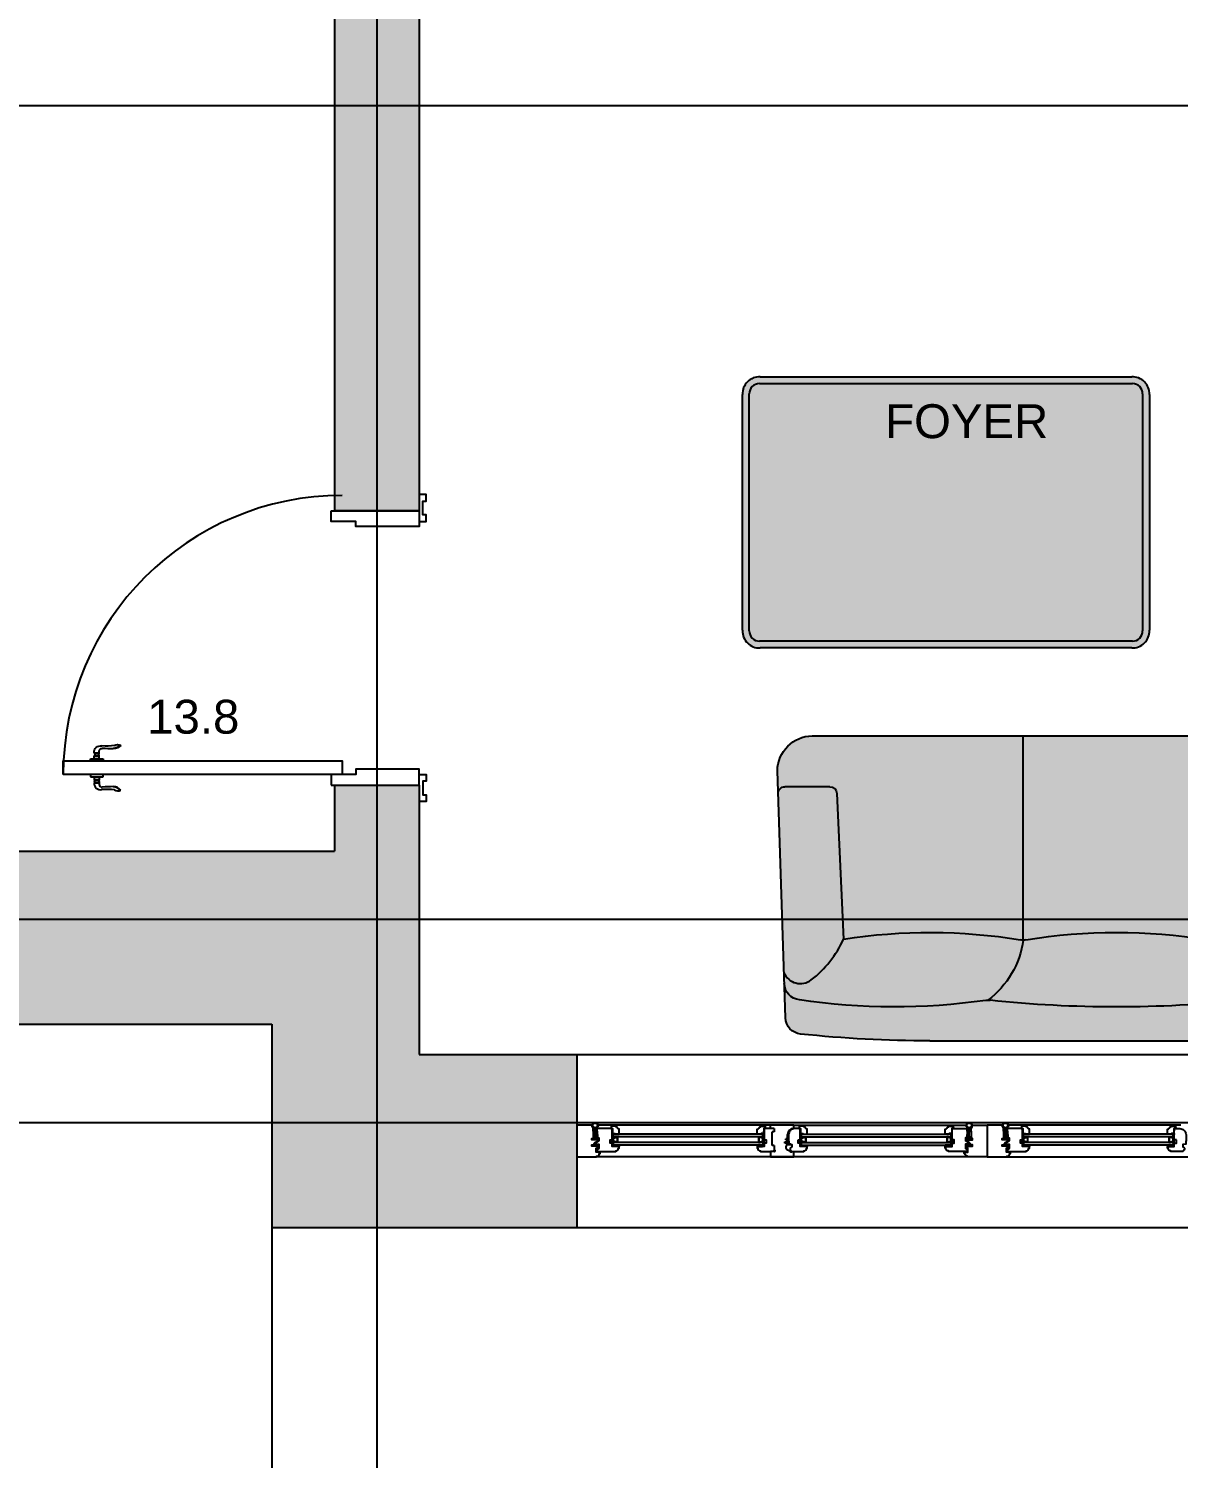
# Model space of a CAD drawing. Header units: millimetres. Extents: x 11159 to 50121, y 18346 to 37577.
# Drawn here: x 36968 to 40358, y 22565 to 26784 of the extents above; entities that cross this region are included whole.
import ezdxf

# ---------------------------------------------------------------- set-up
doc = ezdxf.new("R2010")
doc.units = ezdxf.units.MM
for name, color, linetype in [('area', 1, 'Continuous'), ('axis', 40, 'Continuous'), ('df', 7, 'Continuous'), ('dim', 7, 'Continuous'), ('doors', 4, 'Continuous'), ('furnhatch', 254, 'Continuous'), ('furniture', 34, 'Continuous'), ('HATCH', 8, 'Continuous'), ('wall', 5, 'Continuous')]:
    doc.layers.add(name, color=color, linetype=linetype)
doc.styles.add('KOTE', font='romrust.shx', dxfattribs={"width": 0.8})
doc.styles.get("Standard").update_dxf_attribs({"font": 'arial.ttf'})
doc.dimstyles.new('ayala 50', dxfattribs={"dimscale": 50, "dimtxt": 2.5, "dimasz": 1, "dimexe": 1, "dimexo": 2, "dimgap": 1, "dimtad": 1, "dimdec": 0, "dimzin": 9, "dimdsep": 46, "dimtxsty": 'KOTE', "dimblk": 'ARCHTICK', "dimcen": 0, "dimdle": 1, "dimclrd": 4, "dimclre": 4, "dimclrt": 3, "dimadec": 0, "dimazin": 0, "dimtfac": 0.666667, "dimtdec": 0, "dimtix": 1, "dimtmove": 2, "dimatfit": 0, "dimfxl": 1, "dimtvp": 1, "dimtolj": 1, "dimarcsym": 0})

# ---------------------------------------------------------------- blocks, each defined once
blk = doc.blocks.new('_ArchTick')
at = {"color": 0, "linetype": 'ByBlock', "const_width": 0.15}
blk.add_lwpolyline([(-0.5, -0.5), (0.5, 0.5)], dxfattribs=at)
blk = doc.blocks.new('*D53')
at = {"layer": 'Defpoints', "color": 0, "transparency": 16777216}
for p in [(49394.9, 26556.4), (34394.9, 23556.4), (49394.9, 19246.4)]:
    blk.add_point(p, dxfattribs=at)
at = {"layer": 'dim', "color": 4, "lineweight": -2, "transparency": 16777216}
for p, q in [((49394.9, 26456.4), (49394.9, 19146.4)), ((34394.9, 23456.4), (34394.9, 19146.4)), ((34294.9, 19246.4), (49494.9, 19246.4))]:
    blk.add_line(p, q, dxfattribs=at)
at = {"layer": 'dim', "color": 4, "lineweight": -2, "transparency": 16777216, "xscale": 100, "yscale": 100, "zscale": 100, "rotation": 180}
blk.add_blockref('_ArchTick', (34394.9, 19246.4), dxfattribs=at)
at = {"layer": 'dim', "color": 4, "lineweight": -2, "transparency": 16777216, "xscale": 100, "yscale": 100, "zscale": 100}
blk.add_blockref('_ArchTick', (49394.9, 19246.4), dxfattribs=at)
at = {"layer": 'dim', "color": 3, "transparency": 16777216, "insert": (41894.9, 19366.4), "char_height": 200, "attachment_point": 5, "style": 'KOTE'}
blk.add_mtext('\\A1;15000', dxfattribs=at)
blk = doc.blocks.new('door-handle')
at = {"color": 0}
for p, q in [((-32, 10), (-32, -10)), ((-30, 9), (-32, 9)), ((-30, 9), (-30, -9)), ((-19, 9), (-21, 9)), ((-21, 9), (-21, -9)), ((-19, 10), (-19, -10)), ((-9, 10), (-19, 10)), ((0, 25), (-9, 25)), ((-9, 25), (-9, -25)), ((0, -25), (0, 25)), ((-32, -10), (-40.3, -10)), ((-30, -9), (-32, -9)), ((-19, -9), (-21, -9)), ((-9, -10), (-19, -10)), ((-9, -25), (0, -25)), ((-61.7, -93.1), (-60.8, -94))]:
    blk.add_line(p, q, dxfattribs=at)
for centre, radius, start, end in [((-34.5, -14.9), 25, 84.355, 191.5747), ((-25.5, 16.2), 8.47, 237.8902, 302.1098), ((-242.8, -39.2), 184.8, 350.5395, 5.9914), ((-39.7, -19.5), 9.55, 85.9769, 192.3257), ((-595.6, -61.6), 548.1, 359.693, 4.1861), ((-25.5, -16.2), 8.47, 57.8902, 122.1098), ((-38.9, -82.4), 25.1, 149.3294, 204.9726), ((-91.1, -62.2), 42.6, 313.5613, 358.1692), ((-90.2, -63.1), 42.6, 313.5613, 358.1692)]:
    blk.add_arc(centre, radius, start, end, dxfattribs=at)
blk = doc.blocks.new('1w')
at = {"color": 0, "linetype": 'ByBlock'}
for p, q in [((-1175, 625), (-1175, 1725)), ((-877.6, 1450), (-275, 1450)), ((-877.6, 900), (-275, 900)), ((-275, 297.4), (-275, 900)), ((275, 297.4), (275, 900)), ((825, 730), (805, 300)), ((845, 750), (977.8, 750)), ((550, 0), (-550, 0))]:
    blk.add_line(p, q, dxfattribs=at)
at = {"color": 0}
blk.add_line((-1006.5, 168.5), (-853.8, 321.2), dxfattribs=at)
at = {"color": 0, "linetype": 'ByBlock'}
for points in [[(-275, 1915.8, 0.402311), (-377.9, 2018.6), (-1106.6, 1994.9, 0.375487), (-1154.9, 1950.2, 0.044559), (-1175, 1725)], [(550, 0, 0.026367), (931.5, 20.1, 0.375487), (976.2, 68.4), (1000, 797.1, 0.402311), (897.1, 900), (-897.1, 900)], [(-1175, 625, 0.026367), (-1154.9, 243.5, 3435973836800.542969)], [(980.6, 201.3, -0.493591), (900, 180, -0.122035), (805, 300, 0.643813)], [(-948.1, 24.9, 0.087055), (-931.5, 20.1, 0.026367), (-550, 0)]]:
    blk.add_lwpolyline(points, format="xyb", dxfattribs=at)
blk.add_lwpolyline([(-275, 900), (-275, 1915.8)], dxfattribs=at)
for centre, radius, start, end in [((-1004.2, 1948.2), 50, 91.8674, 173.7294), ((-2515.1, 1727.1), 1660.1, 350.6783, 9.4633), ((-113, 1753.3), 962, 167.9808, 191.5677), ((2450, 1175), 3525, 173.9271, 180), ((-1104.9, 1553.2), 50, 353.9271, 8.2914), ((-841.7, 1714.1), 266.5, 216.873, 262.2648), ((-827.6, 1450), 50, 170.6106, 189.3894), ((-2490.6, 1175), 1635.6, 350.6106, 9.3894), ((2450, 1175), 3525, 180, 186.0729), ((-841.7, 635.9), 266.5, 97.7352, 143.127), ((-827.6, 900), 50, 170.6106, 189.3894), ((-4521, 458.3), 3669.8, 357.8601, 6.7853), ((-1104.9, 796.8), 50, 351.7086, 6.0729), ((794.4, 520), 1869.4, 171.7086, 188.6145), ((845, 730), 20, 90, 180), ((977.8, 730), 20, 358.1326, 90), ((-713.2, -3259.7), 3583.6, 83.1072, 92.2474), ((-539.1, 333.3), 266.5, 306.873, 352.2648), ((-275, 347.4), 50, 260.6106, 279.3894), ((0, -1315.6), 1635.6, 80.6106, 99.3894), ((275, 347.4), 50, 260.6106, 279.3894), ((539.1, 333.3), 266.5, 187.7352, 233.127), ((550, -1315.6), 1635.6, 81.0308, 99.3894), ((-853.8, 321.2), 216, 202.0937, 247.9063), ((929.6, 170.8), 50, 276.2706, 358.1326), ((-655, 1969.4), 1869.4, 261.3855, 278.2914), ((-378.2, 70.1), 50, 83.9271, 98.2914), ((0, 3625), 3525, 263.9271, 270), ((0, 3625), 3525, 270, 276.0729), ((378.2, 70.1), 50, 81.7086, 96.0729), ((655, 1969.4), 1869.4, 261.7086, 278.6145)]:
    blk.add_arc(centre, radius, start, end, dxfattribs=at)
at = {"color": 0}
blk.add_arc((-931.8, 247.4), 223.1, 181.0175, 265.7905, dxfattribs=at)
blk = doc.blocks.new('Joint-K7335')
at = {"layer": 'df', "color": 7}
for points in [[(3.9, 10.7, -0.206505), (4.5, 11.8, -0.277528), (4.6, 11.7), (4.7, 11.5, 0.626267), (5.4, 11.5, 0.131441), (5.5, 11.7), (5.5, 18, 0.509109), (4.6, 18.4, -0.294424), (2, 18.3, 0.173488), (1.3, 18.5), (0, 18.5), (0, 2.1, 0.415334), (1.2, 0.9, 0.048115), (1.5, 0.9, 0.113375), (1.5, 1), (4, 2.8, 0.235966), (4, 2.9), (4, 3.3, 0.247659), (4, 3.4, 0.287937), (3.6, 3.4), (1.8, 2.3, -0.576722), (1.5, 2.5), (1.5, 3.3, -0.235966), (1.6, 3.5), (4, 5.3, 0.235966), (4, 5.3), (4, 5.7, 0.247659), (4, 5.8, 0.287937), (3.6, 5.8), (1.8, 4.8, -0.576722), (1.5, 5), (1.5, 6.3, -0.384094), (2.6, 7.5, -0.021813), (2.7, 7.5), (6.5, 7.5), (6.5, 7.6, 0.333043), (5.7, 8.5, -0.293245), (5.3, 8.9, 0.008528), (5.2, 9.3, 0.265517), (5, 9.5, 0.023748), (4.8, 9.5, -0.356149), (3.9, 10.7, -0.356149)], [(3.2, 10.8, 0.355005), (4.6, 8.8, -0.567624), (4.7, 8.8, -0.24708), (4.4, 8.7), (2.2, 9, -0.351704), (1.2, 10.1), (1.2, 12.9, -0.414214), (1.5, 13.2), (1.6, 13.2, 0.277073), (1.9, 13.4), (3.7, 16.8, -0.041112), (3.8, 17), (4.1, 17.7, -0.50666), (4.6, 17.7, -0.2771), (4.6, 17.5), (4.6, 13.3, 0.213422), (4.7, 13.1, -0.886227), (4.4, 12.6, 0.250571), (3.2, 10.8)]]:
    blk.add_lwpolyline(points, format="xyb", dxfattribs=at)
blk.add_lwpolyline([(1.6, 17.8, 0.632714), (1, 17.6), (1, 14.2, 0.78091), (1.6, 14.1), (3.2, 17.1, -0.117333), (3.3, 17.2, 1.218085), (3, 17.5, -0.285776), (2.7, 17.3, -0.145588)], format="xyb", close=True, dxfattribs=at)

msp = doc.modelspace()

# ---------------------------------------------------------------- hatches: boundary and pattern name
at = {"ltscale": 10}
h = msp.add_hatch(dxfattribs=at)
h.set_pattern_fill('ANGLE', color=4, scale=0.15, angle=-45, style=0)
h.set_pattern_definition([(45, (36020.8651, 24303.6607), (0.74087113, -0.74087113), [0.762, -0.28575]), (315, (36020.8651, 24303.6607), (-0.74087113, -0.74087113), [0.762, -0.28575])])
edge = h.paths.add_edge_path()
edge.add_line((38689.4, 23524.1), (38695.4, 23524.1))
edge.add_arc((38694.7, 23523.1), 1.25, -53.1301, 53.1301, ccw=False)
edge.add_line((38695.4, 23522.1), (38689.4, 23522.1))
edge.add_arc((38690.1, 23523.1), 1.23, 125.8841, 234.1159, ccw=False)
h = msp.add_hatch(dxfattribs=at)
h.set_pattern_fill('ANGLE', color=4, scale=0.15, angle=-45, style=0)
h.set_pattern_definition([(45, (36026.3651, 24303.6607), (0.74087113, -0.74087113), [0.762, -0.28575]), (315, (36026.3651, 24303.6607), (-0.74087113, -0.74087113), [0.762, -0.28575])])
edge = h.paths.add_edge_path()
edge.add_line((38688.9, 23522.1), (38691.9, 23522.1))
edge.add_line((38691.9, 23522.1), (38691.9, 23520.1))
edge.add_arc((38690.4, 23520.5), 1.55, 194.793, 345.207, ccw=False)
edge.add_line((38688.9, 23520.1), (38688.9, 23522.1))
h = msp.add_hatch(dxfattribs=at)
h.set_pattern_fill('ANGLE', color=4, scale=0.15, angle=-45, style=0)
h.set_pattern_definition([(135, (41804.4356, 24303.6607), (-0.74087113, -0.74087113), [0.762, -0.28575]), (225, (41804.4356, 24303.6607), (0.74087113, -0.74087113), [0.762, -0.28575])])
edge = h.paths.add_edge_path()
edge.add_line((39135.9, 23524.1), (39129.9, 23524.1))
edge.add_arc((39130.7, 23523.1), 1.25, 126.8699, 233.1301)
edge.add_line((39129.9, 23522.1), (39135.9, 23522.1))
edge.add_arc((39135.2, 23523.1), 1.23, 305.8841, 414.1159)
h = msp.add_hatch(dxfattribs=at)
h.set_pattern_fill('ANGLE', color=4, scale=0.15, angle=-45, style=0)
h.set_pattern_definition([(135, (41798.9356, 24303.6607), (-0.74087113, -0.74087113), [0.762, -0.28575]), (225, (41798.9356, 24303.6607), (0.74087113, -0.74087113), [0.762, -0.28575])])
edge = h.paths.add_edge_path()
edge.add_line((39136.4, 23522.1), (39133.4, 23522.1))
edge.add_line((39133.4, 23522.1), (39133.4, 23520.1))
edge.add_arc((39134.9, 23520.5), 1.55, 194.793, 345.207)
edge.add_line((39136.4, 23520.1), (39136.4, 23522.1))
h = msp.add_hatch(dxfattribs=at)
h.set_pattern_fill('ANGLE', color=4, scale=0.15, angle=-45, style=0)
h.set_pattern_definition([(45, (36575.3651, 24303.6607), (0.74087113, -0.74087113), [0.762, -0.28575]), (315, (36575.3651, 24303.6607), (-0.74087113, -0.74087113), [0.762, -0.28575])])
edge = h.paths.add_edge_path()
edge.add_line((39243.9, 23524.1), (39249.9, 23524.1))
edge.add_arc((39249.2, 23523.1), 1.25, -53.1301, 53.1301, ccw=False)
edge.add_line((39249.9, 23522.1), (39243.9, 23522.1))
edge.add_arc((39244.6, 23523.1), 1.23, 125.8841, 234.1159, ccw=False)
h = msp.add_hatch(dxfattribs=at)
h.set_pattern_fill('ANGLE', color=4, scale=0.15, angle=-45, style=0)
h.set_pattern_definition([(45, (36580.8651, 24303.6607), (0.74087113, -0.74087113), [0.762, -0.28575]), (315, (36580.8651, 24303.6607), (-0.74087113, -0.74087113), [0.762, -0.28575])])
edge = h.paths.add_edge_path()
edge.add_line((39243.4, 23522.1), (39246.4, 23522.1))
edge.add_line((39246.4, 23522.1), (39246.4, 23520.1))
edge.add_arc((39244.9, 23520.5), 1.55, 194.793, 345.207, ccw=False)
edge.add_line((39243.4, 23520.1), (39243.4, 23522.1))
h = msp.add_hatch()
h.set_pattern_fill('ANGLE', color=256, scale=0.15, angle=-45, style=0)
h.set_pattern_definition([(135, (42358.9356, 24303.6607), (-0.74087113, -0.74087113), [0.762, -0.28575]), (225, (42358.9356, 24303.6607), (0.74087113, -0.74087113), [0.762, -0.28575])])
edge = h.paths.add_edge_path()
edge.add_line((39690.4, 23524.1), (39684.4, 23524.1))
edge.add_arc((39685.2, 23523.1), 1.25, 126.8699, 233.1301)
edge.add_line((39684.4, 23522.1), (39690.4, 23522.1))
edge.add_arc((39689.7, 23523.1), 1.23, 305.8841, 414.1159)
h = msp.add_hatch()
h.set_pattern_fill('ANGLE', color=256, scale=0.15, angle=-45, style=0)
h.set_pattern_definition([(135, (42353.4356, 24303.6607), (-0.74087113, -0.74087113), [0.762, -0.28575]), (225, (42353.4356, 24303.6607), (0.74087113, -0.74087113), [0.762, -0.28575])])
edge = h.paths.add_edge_path()
edge.add_line((39690.9, 23522.1), (39687.9, 23522.1))
edge.add_line((39687.9, 23522.1), (39687.9, 23520.1))
edge.add_arc((39689.4, 23520.5), 1.55, 194.793, 345.207)
edge.add_line((39690.9, 23520.1), (39690.9, 23522.1))
h = msp.add_hatch()
h.set_pattern_fill('ANGLE', color=256, scale=0.15, angle=-45, style=0)
h.set_pattern_definition([(45, (37230.8651, 24303.6607), (0.74087113, -0.74087113), [0.762, -0.28575]), (315, (37230.8651, 24303.6607), (-0.74087113, -0.74087113), [0.762, -0.28575])])
edge = h.paths.add_edge_path()
edge.add_line((39899.4, 23524.1), (39905.4, 23524.1))
edge.add_arc((39904.7, 23523.1), 1.25, -53.1301, 53.1301, ccw=False)
edge.add_line((39905.4, 23522.1), (39899.4, 23522.1))
edge.add_arc((39900.1, 23523.1), 1.23, 125.8841, 234.1159, ccw=False)
h = msp.add_hatch()
h.set_pattern_fill('ANGLE', color=256, scale=0.15, angle=-45, style=0)
h.set_pattern_definition([(45, (37236.3651, 24303.6607), (0.74087113, -0.74087113), [0.762, -0.28575]), (315, (37236.3651, 24303.6607), (-0.74087113, -0.74087113), [0.762, -0.28575])])
edge = h.paths.add_edge_path()
edge.add_line((39898.9, 23522.1), (39901.9, 23522.1))
edge.add_line((39901.9, 23522.1), (39901.9, 23520.1))
edge.add_arc((39900.4, 23520.5), 1.55, 194.793, 345.207, ccw=False)
edge.add_line((39898.9, 23520.1), (39898.9, 23522.1))
h = msp.add_hatch(dxfattribs=at)
h.set_pattern_fill('ANGLE', color=4, scale=0.15, angle=-45, style=0)
h.set_pattern_definition([(135, (43014.4356, 24303.6607), (-0.74087113, -0.74087113), [0.762, -0.28575]), (225, (43014.4356, 24303.6607), (0.74087113, -0.74087113), [0.762, -0.28575])])
edge = h.paths.add_edge_path()
edge.add_line((40345.9, 23524.1), (40339.9, 23524.1))
edge.add_arc((40340.7, 23523.1), 1.25, 126.8699, 233.1301)
edge.add_line((40339.9, 23522.1), (40345.9, 23522.1))
edge.add_arc((40345.2, 23523.1), 1.23, 305.8841, 414.1159)
h = msp.add_hatch(dxfattribs=at)
h.set_pattern_fill('ANGLE', color=4, scale=0.15, angle=-45, style=0)
h.set_pattern_definition([(135, (43008.9356, 24303.6607), (-0.74087113, -0.74087113), [0.762, -0.28575]), (225, (43008.9356, 24303.6607), (0.74087113, -0.74087113), [0.762, -0.28575])])
edge = h.paths.add_edge_path()
edge.add_line((40346.4, 23522.1), (40343.4, 23522.1))
edge.add_line((40343.4, 23522.1), (40343.4, 23520.1))
edge.add_arc((40344.9, 23520.5), 1.55, 194.793, 345.207)
edge.add_line((40346.4, 23520.1), (40346.4, 23522.1))
h = msp.add_hatch(dxfattribs=at)
h.set_pattern_fill('BRASS', color=4, scale=0.3, angle=-45, style=0)
h.set_pattern_definition([(45, (36026.365, 24290.6607), (1.3470384, -1.3470384), []), (45, (36027.0386, 24289.9872), (1.3470384, -1.3470384), [0.9525, -0.47625])])
h.paths.add_polyline_path([(38693.4, 23485.1), (38693.4, 23489.1), (38705.4, 23489.1), (38705.4, 23485.1)])
h = msp.add_hatch(dxfattribs=at)
h.set_pattern_fill('ANGLE', color=4, scale=0.15, angle=-45, style=0)
h.set_pattern_definition([(45, (36026.3651, 24290.6607), (0.74087113, -0.74087113), [0.762, -0.28575]), (315, (36026.3651, 24290.6607), (-0.74087113, -0.74087113), [0.762, -0.28575])])
h.paths.add_polyline_path([(38705.4, 23485.1), (38705.4, 23489.1), (38709.4, 23489.1), (38709.4, 23485.1)])
h = msp.add_hatch(dxfattribs=at)
h.set_pattern_fill('ANGLE', color=4, scale=0.15, angle=-45, style=0)
h.set_pattern_definition([(135, (41798.9356, 24290.6607), (-0.74087113, -0.74087113), [0.762, -0.28575]), (225, (41798.9356, 24290.6607), (0.74087113, -0.74087113), [0.762, -0.28575])])
h.paths.add_polyline_path([(39119.9, 23485.1), (39119.9, 23489.1), (39115.9, 23489.1), (39115.9, 23485.1)])
h = msp.add_hatch(dxfattribs=at)
h.set_pattern_fill('BRASS', color=4, scale=0.3, angle=-45, style=0)
h.set_pattern_definition([(135, (41798.9356, 24290.6607), (-1.3470384, -1.3470384), []), (135, (41798.262, 24289.9872), (-1.3470384, -1.3470384), [0.9525, -0.47625])])
h.paths.add_polyline_path([(39131.9, 23485.1), (39131.9, 23489.1), (39119.9, 23489.1), (39119.9, 23485.1)])
h = msp.add_hatch(dxfattribs=at)
h.set_pattern_fill('ANSI35', color=4, scale=0.2, style=0)
h.set_pattern_definition([(225, (39077.3109, 26155.0439), (0.8980256, -0.8980256), []), (225, (39076.4129, 26155.0439), (0.8980256, -0.8980256), [1.5875, -0.3175, 0, -0.3175])])
h.paths.add_polyline_path([(39167.9, 23470.1), (39165.9, 23470.1), (39165.9, 23474.1), (39167.9, 23474.1)])
h = msp.add_hatch(dxfattribs=at)
h.set_pattern_fill('BRASS', color=4, scale=0.3, angle=-45, style=0)
h.set_pattern_definition([(45, (36580.865, 24290.6607), (1.3470384, -1.3470384), []), (45, (36581.5386, 24289.9872), (1.3470384, -1.3470384), [0.9525, -0.47625])])
h.paths.add_polyline_path([(39247.9, 23485.1), (39247.9, 23489.1), (39259.9, 23489.1), (39259.9, 23485.1)])
h = msp.add_hatch(dxfattribs=at)
h.set_pattern_fill('ANGLE', color=4, scale=0.15, angle=-45, style=0)
h.set_pattern_definition([(45, (36580.8651, 24290.6607), (0.74087113, -0.74087113), [0.762, -0.28575]), (315, (36580.8651, 24290.6607), (-0.74087113, -0.74087113), [0.762, -0.28575])])
h.paths.add_polyline_path([(39259.9, 23485.1), (39259.9, 23489.1), (39263.9, 23489.1), (39263.9, 23485.1)])
h = msp.add_hatch()
h.set_pattern_fill('ANGLE', color=256, scale=0.15, angle=-45, style=0)
h.set_pattern_definition([(135, (42353.4356, 24290.6607), (-0.74087113, -0.74087113), [0.762, -0.28575]), (225, (42353.4356, 24290.6607), (0.74087113, -0.74087113), [0.762, -0.28575])])
h.paths.add_polyline_path([(39674.4, 23485.1), (39674.4, 23489.1), (39670.4, 23489.1), (39670.4, 23485.1)])
h = msp.add_hatch()
h.set_pattern_fill('BRASS', color=256, scale=0.3, angle=-45, style=0)
h.set_pattern_definition([(135, (42353.4356, 24290.6607), (-1.3470384, -1.3470384), []), (135, (42352.762, 24289.9872), (-1.3470384, -1.3470384), [0.9525, -0.47625])])
h.paths.add_polyline_path([(39686.4, 23485.1), (39686.4, 23489.1), (39674.4, 23489.1), (39674.4, 23485.1)])
h = msp.add_hatch()
h.set_pattern_fill('BRASS', color=256, scale=0.3, angle=-45, style=0)
h.set_pattern_definition([(45, (37236.365, 24290.6607), (1.3470384, -1.3470384), []), (45, (37237.0386, 24289.9872), (1.3470384, -1.3470384), [0.9525, -0.47625])])
h.paths.add_polyline_path([(39903.4, 23485.1), (39903.4, 23489.1), (39915.4, 23489.1), (39915.4, 23485.1)])
h = msp.add_hatch()
h.set_pattern_fill('ANGLE', color=256, scale=0.15, angle=-45, style=0)
h.set_pattern_definition([(45, (37236.3651, 24290.6607), (0.74087113, -0.74087113), [0.762, -0.28575]), (315, (37236.3651, 24290.6607), (-0.74087113, -0.74087113), [0.762, -0.28575])])
h.paths.add_polyline_path([(39915.4, 23485.1), (39915.4, 23489.1), (39919.4, 23489.1), (39919.4, 23485.1)])
h = msp.add_hatch(dxfattribs=at)
h.set_pattern_fill('ANGLE', color=4, scale=0.15, angle=-45, style=0)
h.set_pattern_definition([(135, (43008.9356, 24290.6607), (-0.74087113, -0.74087113), [0.762, -0.28575]), (225, (43008.9356, 24290.6607), (0.74087113, -0.74087113), [0.762, -0.28575])])
h.paths.add_polyline_path([(40329.9, 23485.1), (40329.9, 23489.1), (40325.9, 23489.1), (40325.9, 23485.1)])
h = msp.add_hatch(dxfattribs=at)
h.set_pattern_fill('BRASS', color=4, scale=0.3, angle=-45, style=0)
h.set_pattern_definition([(135, (43008.9356, 24290.6607), (-1.3470384, -1.3470384), []), (135, (43008.262, 24289.9872), (-1.3470384, -1.3470384), [0.9525, -0.47625])])
h.paths.add_polyline_path([(40341.9, 23485.1), (40341.9, 23489.1), (40329.9, 23489.1), (40329.9, 23485.1)])
at = {"layer": 'furnhatch'}
h = msp.add_hatch(color=254, dxfattribs=at)
h.paths.add_polyline_path([(39123, 25736.3, 0.414214), (39093, 25706.3), (39093, 25006.3, 0.414214), (39123, 24976.3), (40223, 24976.3, 0.414214), (40253, 25006.3), (40253, 25706.3, 0.414214), (40223, 25736.3)], flags=0)
h.paths.add_polyline_path([(39073, 25704.3), (39073, 25008.4, 0.438604), (39125.1, 24956.3), (40221, 24956.3, 0.438604), (40273, 25008.4), (40273, 25704.3, 0.438604), (40221, 25756.3), (39125.1, 25756.3, 0.438604)])
h.paths.add_polyline_path([(39093, 25706.3, -0.414214), (39123, 25736.3), (40223, 25736.3, -0.414214), (40253, 25706.3), (40253, 25006.3, -0.414214), (40223, 24976.3), (39123, 24976.3, -0.414214), (39093, 25006.3)], flags=16)
at = {"layer": 'furniture'}
msp.add_hatch(color=254, dxfattribs=at).paths.add_polyline_path([(39175.8, 24594.1, -0.402311), (39278.7, 24697), (40450.8, 24697), (40450.8, 25712.7, -0.402311), (40553.6, 25815.6), (41282.7, 25791.9, -0.37319), (41330.6, 25747.2, -0.044559), (41350.8, 25522), (41350.8, 24422, -0.026367), (41330.6, 24040.5, -0.387739), (41123.9, 23821.9, -0.087055), (41107.3, 23817.1, -0.026367), (40725.8, 23797), (39625.8, 23797, -0.026367), (39244.2, 23817.1, -0.37319), (39199.5, 23865)])
at = {"layer": 'HATCH', "true_color": 0x2b2b2b}
h = msp.add_hatch(color=250, dxfattribs=at)
h.dxf.hatch_style = 1
h.paths.add_polyline_path([(38584.9, 23756.4), (38119.9, 23756.4), (38119.9, 24551.3), (37869.9, 24551.3), (37869.9, 24356.4), (36639.9, 24356.4), (36639.9, 23846.4), (37684.9, 23846.4), (37684.9, 23246.4), (38584.9, 23246.4)])
h.paths.add_polyline_path([(35129.9, 24356.4), (34594.9, 24356.4), (34594.9, 28296.4), (36414.9, 28296.4), (36414.9, 28896.4), (37869.9, 28896.4), (37869.9, 25361.3), (38119.9, 25361.3), (38119.9, 30696.4), (40509.9, 30696.4), (40509.9, 30816.4), (38119.9, 30816.4), (38119.9, 31066.4), (37869.9, 31066.4), (37869.9, 30816.4), (37219.9, 30816.4), (37219.9, 30696.4), (37869.9, 30696.4), (37869.9, 29016.4), (36414.9, 29016.4), (36414.9, 29366.4), (36294.9, 29366.4), (36294.9, 28416.4), (34594.9, 28416.4), (34594.9, 28801.4), (34084.9, 28801.4), (34084.9, 23846.4), (35129.9, 23846.4)])
h.paths.add_polyline_path([(42949.9, 24356.4), (41719.9, 24356.4), (41719.9, 27856.4), (41794.9, 27856.4), (41794.9, 27976.4), (41719.9, 27976.4), (41719.9, 28581.4), (41469.9, 28581.4), (41469.9, 23756.4), (41004.9, 23756.4), (41004.9, 23246.4), (41904.9, 23246.4), (41904.9, 23846.4), (42949.9, 23846.4)])
h.paths.add_polyline_path([(45504.9, 35266.4), (44249.9, 35266.4), (44249.9, 34756.4), (44994.9, 34756.4), (44994.9, 30816.4), (42504.9, 30816.4), (42504.9, 30696.4), (42599.9, 30696.4), (42599.9, 30106.4), (42719.9, 30106.4), (42719.9, 30696.4), (44194.9, 30696.4), (44194.9, 30296.4), (44994.9, 30296.4), (44994.9, 28576.4), (42719.9, 28576.4), (42719.9, 29396.4), (42599.9, 29396.4), (42599.9, 27976.4), (42504.9, 27976.4), (42504.9, 27856.4), (42719.9, 27856.4), (42719.9, 28456.4), (44994.9, 28456.4), (44994.9, 24356.4), (44459.9, 24356.4), (44459.9, 23846.4), (45504.9, 23846.4)])
h.paths.add_polyline_path([(44994.9, 30416.4), (44314.9, 30416.4), (44314.9, 30696.4), (44994.9, 30696.4)], flags=16)
h.paths.add_polyline_path([(41719.9, 34756.4), (42539.9, 34756.4), (42539.9, 35266.4), (40649.9, 35266.4), (40649.9, 34756.4), (41469.9, 34756.4), (41469.9, 30816.4), (41319.9, 30816.4), (41319.9, 30696.4), (41469.9, 30696.4), (41469.9, 30091.4), (41719.9, 30091.4), (41719.9, 30696.4), (41794.9, 30696.4), (41794.9, 30816.4), (41719.9, 30816.4), (41719.9, 30856.4)])
h.paths.add_polyline_path([(36509.9, 30816.4), (34594.9, 30816.4), (34594.9, 34756.4), (35339.9, 34756.4), (35339.9, 35266.4), (34084.9, 35266.4), (34084.9, 30311.4), (34594.9, 30311.4), (34594.9, 30696.4), (36294.9, 30696.4), (36294.9, 30076.4), (36414.9, 30076.4), (36414.9, 30696.4), (36509.9, 30696.4)])
h.paths.add_polyline_path([(38939.9, 35266.4), (37049.9, 35266.4), (37049.9, 34756.4), (37869.9, 34756.4), (37869.9, 34506.4), (38119.9, 34506.4), (38119.9, 34756.4), (38939.9, 34756.4)])
h.paths.add_polyline_path([(38497, 36456.4), (38097, 36456.4), (38097, 36056.4), (38497, 36056.4)])
h.paths.add_polyline_path([(41492.8, 36456.4), (41092.8, 36456.4), (41092.8, 36056.4), (41492.8, 36056.4)])

# ---------------------------------------------------------------- linework, layer by layer
for p, q in [((38628.9, 23548.4), (38629.7, 23548.4)), ((39155.9, 23549.1), (39223.9, 23549.1)), ((39155.9, 23538.1), (39155.9, 23549.1)), ((39223.9, 23538.6), (39223.9, 23549.1)), ((39750.9, 23548.4), (39750.1, 23548.4)), ((39838.9, 23548.4), (39839.7, 23548.4)), ((38635.9, 23512.4), (38637.9, 23512.4)), ((39133.4, 23522.1), (39133.4, 23489.1)), ((39165.9, 23538.1), (39155.9, 23538.1)), ((39165.9, 23528.1), (39160.9, 23528.1)), ((39160.9, 23488.1), (39160.9, 23528.1)), ((39165.9, 23538.1), (39165.9, 23528.1)), ((39205.9, 23507.6), (39205.9, 23520.6)), ((39211.9, 23508.6), (39208.9, 23508.6)), ((39211.9, 23528.6), (39211, 23528.6)), ((39687.9, 23522.1), (39687.9, 23489.1)), ((39743.9, 23512.4), (39741.9, 23512.4)), ((39845.9, 23512.4), (39847.9, 23512.4)), ((39901.9, 23522.1), (39901.9, 23489.1)), ((39155.9, 23470.1), (39155.9, 23455.1)), ((39165.9, 23470.1), (39155.9, 23470.1)), ((39165.9, 23488.1), (39160.9, 23488.1)), ((39165.9, 23488.1), (39165.9, 23470.1)), ((39223.9, 23469.6), (39218.9, 23469.6)), ((39223.9, 23455.1), (39223.9, 23469.6)), ((39155.9, 23455.1), (39223.9, 23455.1))]:
    msp.add_line(p, q)
at = {"color": 8, "ltscale": 10}
for p, q in [((39155.9, 23548.4), (38647.1, 23548.4)), ((39223.9, 23548.4), (39732.7, 23548.4)), ((40365.9, 23548.4), (39857.1, 23548.4)), ((39736.9, 23454.4), (38642.9, 23454.4)), ((39852.9, 23454.4), (40946.9, 23454.4))]:
    msp.add_line(p, q, dxfattribs=at)
at = {"color": 4, "ltscale": 10}
for p, q in [((38632.9, 23530.4), (38632.9, 23539.6)), ((38644.7, 23530.7), (38644.3, 23539.9)), ((38688.9, 23488.1), (38691.9, 23519.1)), ((38691.9, 23488.1), (38688.9, 23519.1)), ((39133.4, 23522.1), (38691.9, 23522.1)), ((38691.9, 23522.1), (38691.9, 23489.1)), ((39133.4, 23513.6), (38691.9, 23513.6)), ((39133.4, 23488.1), (39136.4, 23519.1)), ((39136.4, 23488.1), (39133.4, 23519.1)), ((39197.9, 23494.8), (39197.9, 23498.8)), ((39197.9, 23498.8), (39204.9, 23498.8)), ((39200.9, 23504.6), (39200.9, 23507.6)), ((39205.9, 23507.6), (39200.9, 23507.6)), ((39205.9, 23504.6), (39200.9, 23504.6)), ((39204.9, 23500.8), (39205.9, 23500.8)), ((39204.9, 23498.8), (39204.9, 23500.8)), ((39205.9, 23500.8), (39205.9, 23504.6)), ((39246.4, 23488.1), (39243.4, 23519.1)), ((39243.4, 23488.1), (39246.4, 23519.1)), ((39246.4, 23522.1), (39687.9, 23522.1)), ((39246.4, 23522.1), (39246.4, 23489.1)), ((39246.4, 23513.6), (39687.9, 23513.6)), ((39735.1, 23530.7), (39735.5, 23539.9)), ((39746.9, 23530.4), (39746.9, 23539.6)), ((39842.9, 23530.4), (39842.9, 23539.6)), ((39854.7, 23530.7), (39854.3, 23539.9)), ((40343.4, 23522.1), (39901.9, 23522.1)), ((40343.4, 23513.6), (39901.9, 23513.6)), ((40343.4, 23522.1), (40343.4, 23489.1)), ((40343.4, 23488.1), (40346.4, 23519.1)), ((40346.4, 23488.1), (40343.4, 23519.1)), ((39133.4, 23497.6), (38691.9, 23497.6)), ((39133.4, 23489.1), (38691.9, 23489.1)), ((39204.9, 23494.8), (39197.9, 23494.8)), ((39204.9, 23490.8), (39204.9, 23494.8)), ((39205.9, 23490.8), (39204.9, 23490.8)), ((39205.9, 23490.4), (39205.9, 23490.8)), ((39246.4, 23497.6), (39687.9, 23497.6)), ((39246.4, 23489.1), (39687.9, 23489.1)), ((40343.4, 23497.6), (39901.9, 23497.6)), ((40343.4, 23489.1), (39901.9, 23489.1))]:
    msp.add_line(p, q, dxfattribs=at)
at = {"color": 3}
for p, q in [((39690.9, 23488.1), (39687.9, 23519.1)), ((39687.9, 23488.1), (39690.9, 23519.1)), ((39898.9, 23488.1), (39901.9, 23519.1)), ((39901.9, 23488.1), (39898.9, 23519.1))]:
    msp.add_line(p, q, dxfattribs=at)
for points in [[(38637.9, 23512.4), (38637.9, 23538.1, -0.414214), (38628.9, 23547.1), (38628.9, 23548.4), (38584.9, 23548.4), (38584.9, 23454.4), (38642.9, 23454.4), (38642.9, 23456.4, 0.414214), (38650.9, 23464.4), (38652.9, 23464.4), (38652.9, 23468.6), (38641.9, 23468.6), (38641.9, 23480.6), (38646.9, 23483.6), (38646.9, 23486.1), (38646.4, 23486.6), (38628.4, 23486.6), (38628.4, 23490.6), (38635.9, 23490.6), (38635.9, 23493.9), (38637.9, 23493.9), (38637.9, 23496.7), (38646.9, 23502.1), (38646.9, 23504.6), (38646.4, 23505.1), (38628.4, 23505.1), (38628.4, 23509.1), (38635.9, 23509.1), (38635.9, 23512.4)], [(39741.9, 23512.4), (39741.9, 23538.1, 0.414214), (39750.9, 23547.1), (39750.9, 23548.4), (39794.9, 23548.4), (39794.9, 23454.4), (39736.9, 23454.4), (39736.9, 23456.4, -0.414214), (39728.9, 23464.4), (39726.9, 23464.4), (39726.9, 23468.6), (39737.9, 23468.6), (39737.9, 23480.6), (39732.9, 23483.6), (39732.9, 23486.1), (39733.4, 23486.6), (39751.4, 23486.6), (39751.4, 23490.6), (39743.9, 23490.6), (39743.9, 23493.9), (39741.9, 23493.9), (39741.9, 23496.7), (39732.9, 23502.1), (39732.9, 23504.6), (39733.4, 23505.1), (39751.4, 23505.1), (39751.4, 23509.1), (39743.9, 23509.1), (39743.9, 23512.4)], [(39847.9, 23512.4), (39847.9, 23538.1, -0.414214), (39838.9, 23547.1), (39838.9, 23548.4), (39794.9, 23548.4), (39794.9, 23454.4), (39852.9, 23454.4), (39852.9, 23456.4, 0.414214), (39860.9, 23464.4), (39862.9, 23464.4), (39862.9, 23468.6), (39851.9, 23468.6), (39851.9, 23480.6), (39856.9, 23483.6), (39856.9, 23486.1), (39856.4, 23486.6), (39838.4, 23486.6), (39838.4, 23490.6), (39845.9, 23490.6), (39845.9, 23493.9), (39847.9, 23493.9), (39847.9, 23496.7), (39856.9, 23502.1), (39856.9, 23504.6), (39856.4, 23505.1), (39838.4, 23505.1), (39838.4, 23509.1), (39845.9, 23509.1), (39845.9, 23512.4)], [(39155.9, 23538.1), (39136.4, 23538.1), (39136.4, 23505.1), (39142.4, 23505.1), (39142.4, 23495.1), (39136.4, 23495.1), (39136.4, 23485.1), (39115.9, 23485.1), (39115.9, 23480.1), (39117.9, 23480.1, 0.414214), (39125.9, 23472.1), (39125.9, 23470.1), (39155.9, 23470.1)]]:
    msp.add_lwpolyline(points, format="xyb")
at = {"color": 4, "ltscale": 10}
for points in [[(38689.9, 23524.1), (38696.9, 23524.1), (38696.9, 23522.1), (38709.4, 23522.1), (38709.4, 23536.1, -0.327693), (38704.4, 23539.6, 0.327693), (38699.4, 23543.1), (38699.4, 23545.1), (38685.7, 23545.1), (38684.4, 23538.1), (38689.4, 23538.1), (38689.9, 23524.1)], [(38689.4, 23524.1), (38695.4, 23524.1, -0.5), (38695.4, 23522.1), (38689.4, 23522.1, -0.5108)], [(38688.9, 23522.1), (38691.9, 23522.1), (38691.9, 23520.1, -0.770201), (38688.9, 23520.1)], [(39135.9, 23524.1), (39129.9, 23524.1, 0.5), (39129.9, 23522.1), (39135.9, 23522.1, 0.5108)], [(39136.4, 23522.1), (39133.4, 23522.1), (39133.4, 23520.1, 0.770201), (39136.4, 23520.1)], [(39199, 23496.3, 0.231748), (39199.6, 23495.4), (39200.7, 23494.8), (39201, 23494.8), (39200, 23495.6), (39200.5, 23495.6), (39201.9, 23494.8), (39202.3, 23494.8), (39201.2, 23495.6), (39201.8, 23495.6), (39203.2, 23494.8), (39203.7, 23494.8), (39202.6, 23495.6), (39204.9, 23495.6), (39204.9, 23490.9, -0.011012), (39215, 23490.9, 0.390073), (39215.4, 23491.3), (39215.4, 23491.5, 0.360911), (39215.1, 23491.9), (39214.4, 23492.1), (39212.9, 23492.2, -0.027938), (39207.4, 23492.7, -0.379419), (39206.6, 23493.7), (39206.6, 23498.7, 0.414214), (39206.2, 23499.1), (39204.9, 23499.1), (39204.9, 23498), (39202.6, 23498), (39203.7, 23498.8), (39203.2, 23498.8), (39201.8, 23498), (39201.2, 23498), (39202.3, 23498.8), (39201.9, 23498.8), (39200.5, 23498), (39200, 23498), (39201, 23498.8), (39200.7, 23498.8), (39199.6, 23498.1, 0.231748), (39199, 23497.3), (39198.9, 23496.8)], [(39205.7, 23505.2), (39205.7, 23504.6), (39205.9, 23504.6, 0.001003), (39205.9, 23504.5, 0.054131), (39206.2, 23503.4, 0.097163), (39206.8, 23502.5, 0.203453), (39207.4, 23502.3, 0.203453), (39207.9, 23502.5, 0.097163), (39208.5, 23503.4, 0.054131), (39208.8, 23504.5, 0.041072), (39208.9, 23506.1, 0.041072), (39208.8, 23507.6, 0.054131), (39208.5, 23508.7, 0.097163), (39207.9, 23509.7, 0.203453), (39207.4, 23509.9, 0.203453), (39206.8, 23509.7, 0.097163), (39206.2, 23508.7, 0.054131), (39205.9, 23507.6, 0.001003), (39205.9, 23507.6), (39205.7, 23507.6), (39205.7, 23507), (39204.4, 23507), (39205.2, 23507.6), (39204.7, 23507.6), (39203.7, 23507), (39203.2, 23507), (39204, 23507.6), (39203.5, 23507.6), (39202.5, 23507), (39202.1, 23507), (39202.9, 23507.6), (39202.5, 23507.6), (39201.6, 23507.1, 0.231748), (39201.2, 23506.4), (39201.2, 23506.1), (39201.2, 23505.7, 0.231748), (39201.6, 23505.1), (39202.5, 23504.6), (39202.9, 23504.6), (39202.1, 23505.2), (39202.5, 23505.2), (39203.5, 23504.6), (39203.8, 23504.6), (39203.2, 23505.2), (39203.7, 23505.2), (39204.7, 23504.6), (39205.2, 23504.6), (39204.4, 23505.2)], [(39208.2, 23506.1, 0.041072), (39208.1, 23507.5, 0.054131), (39207.8, 23508.5, 0.097163), (39207.4, 23509.2, 0.203453), (39207.4, 23509.2, 0.203453), (39207.3, 23509.2, 0.097163), (39206.9, 23508.5, 0.054131), (39206.6, 23507.5, 0.041072), (39206.5, 23506.1, 0.041072), (39206.6, 23504.7, 0.054131), (39206.9, 23503.7, 0.097163), (39207.3, 23503, 0.203453), (39207.4, 23503, 0.203453), (39207.4, 23503, 0.097163), (39207.8, 23503.7, 0.054131), (39208.1, 23504.7, 0.041072)], [(39243.9, 23524.1), (39249.9, 23524.1, -0.5), (39249.9, 23522.1), (39243.9, 23522.1, -0.5108)], [(39243.4, 23522.1), (39246.4, 23522.1), (39246.4, 23520.1, -0.770201), (39243.4, 23520.1)], [(40345.9, 23524.1), (40339.9, 23524.1, 0.5), (40339.9, 23522.1), (40345.9, 23522.1, 0.5108)], [(40346.4, 23522.1), (40343.4, 23522.1), (40343.4, 23520.1, 0.770201), (40346.4, 23520.1)]]:
    msp.add_lwpolyline(points, format="xyb", close=True, dxfattribs=at)
for points in [[(39135.4, 23524.1), (39128.4, 23524.1), (39128.4, 23522.1), (39115.9, 23522.1), (39115.9, 23536.1, 0.327693), (39120.9, 23539.6, -0.327693), (39125.9, 23543.1), (39125.9, 23545.1), (39139.7, 23545.1), (39140.9, 23538.1), (39135.9, 23538.1), (39135.4, 23524.1)], [(39244.4, 23524.1), (39251.4, 23524.1), (39251.4, 23522.1), (39263.9, 23522.1), (39263.9, 23536.1, -0.327693), (39258.9, 23539.6, 0.327693), (39253.9, 23543.1), (39253.9, 23545.1), (39240.2, 23545.1), (39238.9, 23538.1), (39243.9, 23538.1), (39244.4, 23524.1)], [(39689.9, 23524.1), (39682.9, 23524.1), (39682.9, 23522.1), (39670.4, 23522.1), (39670.4, 23536.1, 0.327693), (39675.4, 23539.6, -0.327693), (39680.4, 23543.1), (39680.4, 23545.1), (39694.2, 23545.1), (39695.4, 23538.1), (39690.4, 23538.1), (39689.9, 23524.1)], [(39899.9, 23524.1), (39906.9, 23524.1), (39906.9, 23522.1), (39919.4, 23522.1), (39919.4, 23536.1, -0.327693), (39914.4, 23539.6, 0.327693), (39909.4, 23543.1), (39909.4, 23545.1), (39895.7, 23545.1), (39894.4, 23538.1), (39899.4, 23538.1), (39899.9, 23524.1)], [(40345.4, 23524.1), (40338.4, 23524.1), (40338.4, 23522.1), (40325.9, 23522.1), (40325.9, 23536.1, 0.327693), (40330.9, 23539.6, -0.327693), (40335.9, 23543.1), (40335.9, 23545.1), (40349.7, 23545.1), (40350.9, 23538.1), (40345.9, 23538.1), (40345.4, 23524.1)], [(38640.9, 23492.1), (38649.4, 23492.1), (38649.4, 23479.1), (38645.4, 23476.8, 0.267417), (38644.4, 23475), (38644.4, 23470.6), (38644.9, 23470.1), (38699.4, 23470.1), (38699.4, 23472.1, 0.414214), (38707.4, 23480.1), (38709.4, 23480.1), (38709.4, 23485.1), (38688.9, 23485.1), (38688.9, 23495.1), (38682.9, 23495.1), (38682.9, 23505.1), (38688.9, 23505.1), (38688.9, 23538.1), (38639.9, 23538.1), (38639.4, 23537.6), (38640.1, 23511.1), (38640.6, 23510.6), (38649.4, 23510.6), (38649.4, 23501.6), (38640.4, 23496.1), (38640.4, 23492.6)], [(39237.4, 23505.1), (39243.4, 23505.1), (39243.4, 23538.1), (39226.9, 23538.1, 0.414214), (39208.9, 23520.1), (39208.9, 23500.6), (39209.9, 23500.6), (39209.9, 23492.6), (39218.4, 23491.6), (39218.4, 23483.9), (39214.4, 23481.5, 0.263447), (39213.4, 23479.7), (39213.4, 23478.6, 0.414214), (39221.9, 23470.1), (39253.9, 23470.1), (39253.9, 23472.1, 0.414214), (39261.9, 23480.1), (39263.9, 23480.1), (39263.9, 23485.1), (39243.4, 23485.1), (39243.4, 23495.1), (39237.4, 23495.1)], [(39738.9, 23492.1), (39730.4, 23492.1), (39730.4, 23479.1), (39734.4, 23476.8, -0.267417), (39735.4, 23475), (39735.4, 23470.6), (39734.9, 23470.1), (39680.4, 23470.1), (39680.4, 23472.1, -0.414214), (39672.4, 23480.1), (39670.4, 23480.1), (39670.4, 23485.1), (39690.9, 23485.1), (39690.9, 23495.1), (39696.9, 23495.1), (39696.9, 23505.1), (39690.9, 23505.1), (39690.9, 23538.1), (39739.9, 23538.1), (39740.4, 23537.6), (39739.7, 23511.1), (39739.2, 23510.6), (39730.4, 23510.6), (39730.4, 23501.6), (39739.4, 23496.1), (39739.4, 23492.6)], [(39690.4, 23524.1), (39684.4, 23524.1, 0.5), (39684.4, 23522.1), (39690.4, 23522.1, 0.5108)], [(39690.9, 23522.1), (39687.9, 23522.1), (39687.9, 23520.1, 0.770201), (39690.9, 23520.1)], [(39850.9, 23492.1), (39859.4, 23492.1), (39859.4, 23479.1), (39855.4, 23476.8, 0.267417), (39854.4, 23475), (39854.4, 23470.6), (39854.9, 23470.1), (39909.4, 23470.1), (39909.4, 23472.1, 0.414214), (39917.4, 23480.1), (39919.4, 23480.1), (39919.4, 23485.1), (39898.9, 23485.1), (39898.9, 23495.1), (39892.9, 23495.1), (39892.9, 23505.1), (39898.9, 23505.1), (39898.9, 23538.1), (39849.9, 23538.1), (39849.4, 23537.6), (39850.1, 23511.1), (39850.6, 23510.6), (39859.4, 23510.6), (39859.4, 23501.6), (39850.4, 23496.1), (39850.4, 23492.6)], [(39899.4, 23524.1), (39905.4, 23524.1, -0.5), (39905.4, 23522.1), (39899.4, 23522.1, -0.5108)], [(39898.9, 23522.1), (39901.9, 23522.1), (39901.9, 23520.1, -0.770201), (39898.9, 23520.1)], [(40352.4, 23505.1), (40346.4, 23505.1), (40346.4, 23538.1), (40362.9, 23538.1, -0.414214), (40380.9, 23520.1), (40380.9, 23500.6), (40379.9, 23500.6), (40379.9, 23492.6), (40371.4, 23491.6), (40371.4, 23483.9), (40375.4, 23481.5, -0.263447), (40376.4, 23479.7), (40376.4, 23478.6, -0.414214), (40367.9, 23470.1), (40335.9, 23470.1), (40335.9, 23472.1, -0.414214), (40327.9, 23480.1), (40325.9, 23480.1), (40325.9, 23485.1), (40346.4, 23485.1), (40346.4, 23495.1), (40352.4, 23495.1)]]:
    msp.add_lwpolyline(points, format="xyb", close=True)
for points in [[(38637.9, 23530.4), (38632.9, 23530.4), (38632.9, 23512.4), (38637.9, 23512.4)], [(38639.7, 23530.4), (38644.7, 23530.7), (38645.6, 23512.7), (38640.6, 23512.4)], [(38688.9, 23519.1), (38691.9, 23519.1), (38691.9, 23488.1), (38688.9, 23488.1)], [(39136.4, 23519.1), (39133.4, 23519.1), (39133.4, 23488.1), (39136.4, 23488.1)], [(39243.4, 23519.1), (39246.4, 23519.1), (39246.4, 23488.1), (39243.4, 23488.1)], [(39740.1, 23530.4), (39735.1, 23530.7), (39734.2, 23512.7), (39739.2, 23512.4)], [(39741.9, 23530.4), (39746.9, 23530.4), (39746.9, 23512.4), (39741.9, 23512.4)], [(39847.9, 23530.4), (39842.9, 23530.4), (39842.9, 23512.4), (39847.9, 23512.4)], [(39849.7, 23530.4), (39854.7, 23530.7), (39855.6, 23512.7), (39850.6, 23512.4)], [(40346.4, 23519.1), (40343.4, 23519.1), (40343.4, 23488.1), (40346.4, 23488.1)], [(38693.4, 23485.1), (38693.4, 23489.1), (38705.4, 23489.1), (38705.4, 23485.1)], [(38705.4, 23485.1), (38705.4, 23489.1), (38709.4, 23489.1), (38709.4, 23485.1)], [(39119.9, 23485.1), (39119.9, 23489.1), (39115.9, 23489.1), (39115.9, 23485.1)], [(39131.9, 23485.1), (39131.9, 23489.1), (39119.9, 23489.1), (39119.9, 23485.1)], [(39167.9, 23470.1), (39165.9, 23470.1), (39165.9, 23474.1), (39167.9, 23474.1)], [(39247.9, 23485.1), (39247.9, 23489.1), (39259.9, 23489.1), (39259.9, 23485.1)], [(39259.9, 23485.1), (39259.9, 23489.1), (39263.9, 23489.1), (39263.9, 23485.1)], [(40329.9, 23485.1), (40329.9, 23489.1), (40325.9, 23489.1), (40325.9, 23485.1)], [(40341.9, 23485.1), (40341.9, 23489.1), (40329.9, 23489.1), (40329.9, 23485.1)]]:
    msp.add_lwpolyline(points, close=True, dxfattribs=at)
at = {"color": 6}
for points in [[(38703.9, 23513.6), (38703.9, 23497.6), (38698.9, 23497.6), (38698.9, 23498.6), (38691.9, 23501), (38691.9, 23510.1), (38698.9, 23512.6), (38698.9, 23513.6)], [(38703.4, 23513.1), (38703.4, 23498.1), (38699.4, 23498.1), (38699.4, 23498.9), (38692.4, 23501.4), (38692.4, 23509.8), (38699.4, 23512.2), (38699.4, 23513.1)], [(39120.4, 23513.6), (39120.4, 23497.6), (39125.4, 23497.6), (39125.4, 23498.6), (39133.4, 23501), (39133.4, 23510.1), (39125.4, 23512.6), (39125.4, 23513.6)], [(39120.9, 23513.1), (39120.9, 23498.1), (39124.9, 23498.1), (39124.9, 23498.9), (39132.9, 23501.4), (39132.9, 23509.8), (39124.9, 23512.2), (39124.9, 23513.1)], [(39259.4, 23513.6), (39259.4, 23497.6), (39254.4, 23497.6), (39254.4, 23498.6), (39246.4, 23501), (39246.4, 23510.1), (39254.4, 23512.6), (39254.4, 23513.6)], [(39258.9, 23513.1), (39258.9, 23498.1), (39254.9, 23498.1), (39254.9, 23498.9), (39246.9, 23501.4), (39246.9, 23509.8), (39254.9, 23512.2), (39254.9, 23513.1)], [(39675.9, 23513.6), (39675.9, 23497.6), (39680.9, 23497.6), (39680.9, 23498.6), (39687.9, 23501), (39687.9, 23510.1), (39680.9, 23512.6), (39680.9, 23513.6)], [(39676.4, 23513.1), (39676.4, 23498.1), (39680.4, 23498.1), (39680.4, 23498.9), (39687.4, 23501.4), (39687.4, 23509.8), (39680.4, 23512.2), (39680.4, 23513.1)], [(39913.9, 23513.6), (39913.9, 23497.6), (39908.9, 23497.6), (39908.9, 23498.6), (39901.9, 23501), (39901.9, 23510.1), (39908.9, 23512.6), (39908.9, 23513.6)], [(39913.4, 23513.1), (39913.4, 23498.1), (39909.4, 23498.1), (39909.4, 23498.9), (39902.4, 23501.4), (39902.4, 23509.8), (39909.4, 23512.2), (39909.4, 23513.1)], [(40330.4, 23513.6), (40330.4, 23497.6), (40335.4, 23497.6), (40335.4, 23498.6), (40343.4, 23501), (40343.4, 23510.1), (40335.4, 23512.6), (40335.4, 23513.6)], [(40330.9, 23513.1), (40330.9, 23498.1), (40334.9, 23498.1), (40334.9, 23498.9), (40342.9, 23501.4), (40342.9, 23509.8), (40334.9, 23512.2), (40334.9, 23513.1)]]:
    msp.add_lwpolyline(points, close=True, dxfattribs=at)
for points in [[(39690.9, 23519.1), (39687.9, 23519.1), (39687.9, 23488.1), (39690.9, 23488.1)], [(39898.9, 23519.1), (39901.9, 23519.1), (39901.9, 23488.1), (39898.9, 23488.1)], [(39674.4, 23485.1), (39674.4, 23489.1), (39670.4, 23489.1), (39670.4, 23485.1)], [(39686.4, 23485.1), (39686.4, 23489.1), (39674.4, 23489.1), (39674.4, 23485.1)], [(39903.4, 23485.1), (39903.4, 23489.1), (39915.4, 23489.1), (39915.4, 23485.1)], [(39915.4, 23485.1), (39915.4, 23489.1), (39919.4, 23489.1), (39919.4, 23485.1)]]:
    msp.add_lwpolyline(points, close=True)
at = {"color": 4, "ltscale": 10}
for centre, radius in [((38638.4, 23547.4), 8.75), ((38638.4, 23547.4), 7), ((39741.4, 23547.4), 8.75), ((39741.4, 23547.4), 7), ((39848.4, 23547.4), 8.75), ((39848.4, 23547.4), 7)]:
    msp.add_circle(centre, radius, dxfattribs=at)
msp.add_arc((39223.9, 23520.6), 18, 90, 180)
for centre, radius, start, end in [((39208.4, 23482.8), 8, 108.21, 270.7129), ((39218.9, 23482.6), 13, 216.8665, 270)]:
    msp.add_arc(centre, radius, start, end, dxfattribs=at)
at = {"layer": 'axis'}
for p, q in [((37994.9, 35956.4), (37994.9, 18746.4)), ((32518.8, 26556.4), (50120.9, 26556.4)), ((32518.8, 24156.4), (45852.3, 24156.4)), ((32518.8, 23556.4), (45852.3, 23556.4))]:
    msp.add_line(p, q, dxfattribs=at)
at = {"layer": 'doors'}
msp.add_arc((37892.9, 24583.3), 823, 90, 180, dxfattribs=at)
at = {"layer": 'furniture', "color": 34, "linetype": 'ByBlock'}
for points in [[(39123, 25736.3), (40223, 25736.3)], [(39125.1, 25756.3), (40221, 25756.3)], [(39073, 25008.4), (39073, 25704.3)], [(39093, 25006.4), (39093, 25706.3)], [(40253, 25706.2), (40253, 25006.4)], [(40273, 25704.3), (40273, 25008.4)], [(38119.9, 25329.2), (38139.9, 25329.2), (38139.9, 25349.2), (38129.9, 25349.2), (38129.9, 25389.2), (38139.9, 25389.2), (38139.9, 25409.2), (38119.9, 25409.2)], [(37859.9, 25361.3), (38119.9, 25361.3), (38119.9, 25314.3), (37932.9, 25314.3), (37932.9, 25329.3), (37859.9, 25329.3), (37859.9, 25361.3)], [(40223, 24976.3), (39123, 24976.3)], [(40221, 24956.3), (39125.1, 24956.3)], [(37069.9, 24583.3), (37069.9, 24623.3), (37892.9, 24623.3), (37892.9, 24583.3), (37069.9, 24583.3)], [(37859.9, 24551.3), (38119.9, 24551.3), (38119.9, 24598.3), (37932.9, 24598.3), (37932.9, 24583.3), (37859.9, 24583.3), (37859.9, 24551.3)], [(38119.9, 24583.3), (38139.9, 24583.3), (38139.9, 24563.3), (38129.9, 24563.3), (38129.9, 24523.3), (38139.9, 24523.3), (38139.9, 24503.3), (38119.9, 24503.3)]]:
    msp.add_lwpolyline(points, dxfattribs=at)
for centre, radius, start, end in [((39123, 25706.3), 50, 87.6351, 182.3649), ((39123, 25706.3), 30, 90, 180.2123), ((40223, 25706.3), 50, 357.6351, 92.3649), ((40223, 25706.3), 30, 359.7877, 90), ((39123, 25006.3), 50, 177.6351, 272.3649), ((39123, 25006.3), 30, 179.7877, 270), ((40223, 25006.3), 50, 267.6351, 2.3649), ((40223, 25006.3), 30, 270, 0.2123)]:
    msp.add_arc(centre, radius, start, end, dxfattribs=at)
at = {"layer": 'wall', "color": 5}
for p, q in [((38119.9, 30696.4), (38119.9, 25361.3)), ((37869.9, 28896.4), (37869.9, 25361.3)), ((38119.9, 25361.3), (37869.9, 25361.3)), ((37869.9, 24551.3), (37869.9, 24356.4)), ((37869.9, 24551.3), (38119.9, 24551.3)), ((38119.9, 24551.3), (38119.9, 23756.4)), ((36639.9, 24356.4), (37869.9, 24356.4)), ((36639.9, 23846.4), (37684.9, 23846.4)), ((37684.9, 23846.4), (37684.9, 23246.4)), ((38119.9, 23756.4), (38584.9, 23756.4)), ((38584.9, 23756.4), (38584.9, 23246.4)), ((37684.9, 23246.4), (38584.9, 23246.4))]:
    msp.add_line(p, q, dxfattribs=at)
at = {"layer": 'wall', "color": 4}
for p, q in [((38584.9, 23756.4), (41004.9, 23756.4)), ((38584.9, 23246.4), (41004.9, 23246.4))]:
    msp.add_line(p, q, dxfattribs=at)
at = {"layer": 'wall', "color": 0}
msp.add_line((37684.9, 23246.4), (37684.9, 20246.4), dxfattribs=at)

# ---------------------------------------------------------------- block references
at = {"layer": 'furniture', "color": 34, "linetype": 'ByBlock', "xscale": -1}
msp.add_blockref('1w', (40175.8, 23797), dxfattribs=at)
at = {"layer": 'furniture', "color": 34, "linetype": 'ByBlock', "zscale": 0.07530120532436947}
for p, xscale, yscale, rotation in [((37168.8, 24622.8), -0.753012053319253, 0.753012053319253, 89.99999996899736), ((37168.8, 24582.8), 0.7530120532028377, 0.7530120532028377, 90.00000003100263)]:
    msp.add_blockref('door-handle', p, dxfattribs=dict(at, xscale=xscale, yscale=yscale, rotation=rotation))
at = {"layer": 'wall', "color": 4, "ltscale": 10, "xscale": -1, "rotation": 270}
for p in [(38628.4, 23505.1), (39838.4, 23505.1), (38628.4, 23486.6)]:
    msp.add_blockref('Joint-K7335', p, dxfattribs=at)
at = {"layer": 'wall', "color": 4, "ltscale": 10, "rotation": 90}
msp.add_blockref('Joint-K7335', (39751.4, 23505.1), dxfattribs=at)
at = {"layer": 'wall', "rotation": 90}
msp.add_blockref('Joint-K7335', (39751.4, 23486.6), dxfattribs=at)
at = {"layer": 'wall', "xscale": -1, "rotation": 270}
msp.add_blockref('Joint-K7335', (39838.4, 23486.6), dxfattribs=at)

# ---------------------------------------------------------------- texts
at = {"color": 3, "linetype": 'Continuous', "insert": (39493.6, 25675.3), "char_height": 100, "attachment_point": 1}
msp.add_mtext('FOYER', dxfattribs=at)
at = {"layer": 'area', "color": 250, "linetype": 'Continuous', "insert": (37317.4, 24803.4), "char_height": 100, "attachment_point": 1}
msp.add_mtext('13.8', dxfattribs=at)

# ---------------------------------------------------------------- dimensions: what is measured, and where the dimension line sits
at = {"layer": 'dim'}
dim = msp.add_linear_dim(base=(49394.9, 19246.4), p1=(34394.9, 23556.4), p2=(49394.9, 26556.4), dimstyle='ayala 50', override={"dimscale": 1, "dimtxt": 200, "dimasz": 100, "dimexe": 100, "dimexo": 100, "dimgap": 20, "dimdle": 100}, dxfattribs=at)
dim.commit()
dim.dimension.update_dxf_attribs({"geometry": '*D53', "text_midpoint": (41894.9, 19366.4)})

doc.saveas('drawing.dxf')
